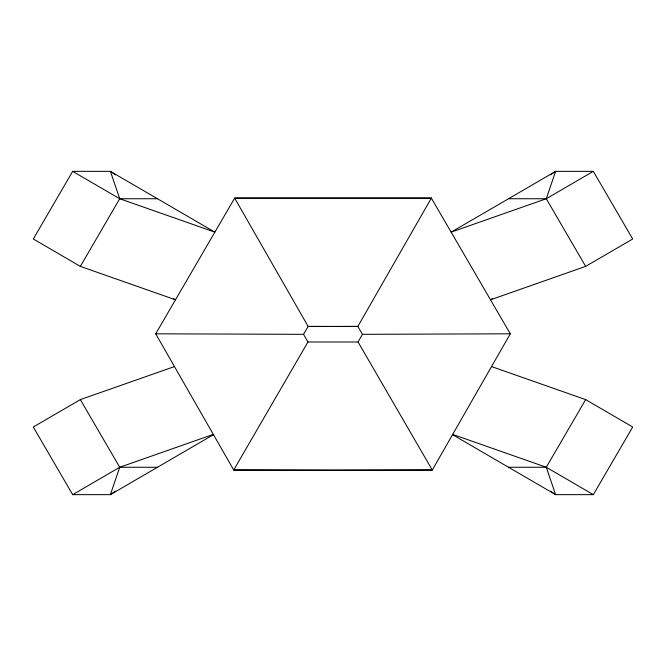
<?xml version="1.0" encoding="UTF-8"?>
<svg xmlns="http://www.w3.org/2000/svg" width="666" height="666" viewBox="0 0 666 666"><rect width="100%" height="100%" fill="white"/><g stroke="black" fill="none" stroke-linecap="round" stroke-linejoin="round"><path stroke-width="1" d="M80.345 399.617L119.714 467.266L110.406 494.647L72.669 494.647L33.3 426.998L80.345 399.617L174.459 366.575M585.655 266.383L546.287 198.734L555.594 171.353L593.331 171.353L632.7 239.002L585.655 266.383L490.509 299.792L492.299 298.743M358.058 341.999L307.942 341.999L233.716 470.038L432.284 470.038L358.058 341.999L362.454 334.324L510.306 333.808L432.284 470.038L333 470.379L233.716 470.038L155.694 333.808L234.657 198.127L431.343 198.127L510.306 333.808M72.669 171.353L119.714 198.734L214.86 232.143L110.406 171.353L72.669 171.353L33.3 239.002L80.345 266.383L175.491 299.792L173.701 298.743M80.345 266.383L119.714 198.734L110.406 171.353L115.451 174.867M155.694 333.808L303.546 334.324L308.142 326.423L357.858 326.423L362.454 334.324M550.549 491.133L555.594 494.647L546.287 467.266L585.655 399.617L632.7 426.998L593.331 494.647L555.594 494.647L452.539 434.673M550.549 174.867L555.594 171.353L451.14 232.143L546.287 198.734L593.331 171.353M115.451 491.133L110.406 494.647L213.461 434.673M72.669 494.647L119.714 467.266L213.311 434.398M119.714 198.734L157.451 198.734M508.549 198.734L546.287 198.734M119.714 467.266L157.451 467.266M508.549 467.266L546.287 467.266L593.331 494.647M491.541 366.575L585.655 399.617M452.689 434.398L546.287 467.266M303.546 334.324L307.942 341.999M431.343 198.127L357.858 326.423L333 326.507L308.142 326.423L234.657 198.127L431.343 198.127"/></g></svg>
